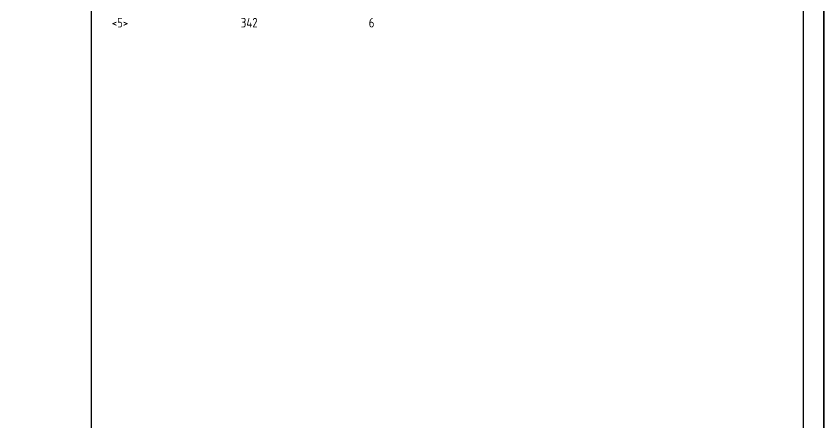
# Model space of a CAD drawing. Extents: x 0 to 594, y 0 to 420.
# Drawn here: x 383.2 to 594, y 106.1 to 212.3 of the extents above; entities that cross this region are included whole.
import ezdxf

# ---------------------------------------------------------------- set-up
doc = ezdxf.new("R2010")
doc.units = 0
doc.header["$MEASUREMENT"] = 0
doc.linetypes.add('BORDER_2012_SLN$0$8001.Solid', pattern=[0])
doc.layers.add('BORDER_2012_SLN$0$Level_1', color=7, linetype='BORDER_2012_SLN$0$8001.Solid', lineweight=25)
doc.layers.add('BORDER_2012_SLN$0$Level_18', color=7, linetype='BORDER_2012_SLN$0$8001.Solid', lineweight=25)
doc.layers.add('GT_1', color=7, linetype='Continuous')
doc.styles.add('HTX1', font='')
doc.styles.get('HTX1').set_extended_font_data('GOST type A')

# ---------------------------------------------------------------- blocks, each defined once
blk = doc.blocks.new('BORDER_2012_SLN')
at = {"layer": 'BORDER_2012_SLN$0$Level_1', "color": 7, "lineweight": -3}
for p, q in [((402.9, 7.5), (402.9, 412.5)), ((588.6, 412.5), (588.6, 7.5))]:
    blk.add_line(p, q, dxfattribs=at)
at = {"layer": 'BORDER_2012_SLN$0$Level_18', "color": 7, "lineweight": -3, "flags": 128}
blk.add_lwpolyline([(0, 0), (0, 420), (594, 420), (594, 0)], close=True, dxfattribs=at)

msp = doc.modelspace()

# ---------------------------------------------------------------- linework, layer by layer
at = {"layer": 'GT_1', "flags": 128}
msp.add_lwpolyline([(0, 0), (594, 0), (594, 420), (0, 420), (0, 0)], dxfattribs=at)

# ---------------------------------------------------------------- block references
at = {"linetype": 'Continuous'}
msp.add_blockref('BORDER_2012_SLN', (0, 0), dxfattribs=at)

# ---------------------------------------------------------------- texts
at = {"layer": 'GT_1', "style": 'HTX1', "width": 1.02}
for s, p in [('  <5>', (405.557, 209.32)), ('      342', (434, 209.32)), ('    6', (470, 209.32))]:
    msp.add_text(s, height=2.5, dxfattribs=at).set_placement(p)

doc.saveas('drawing.dxf')
